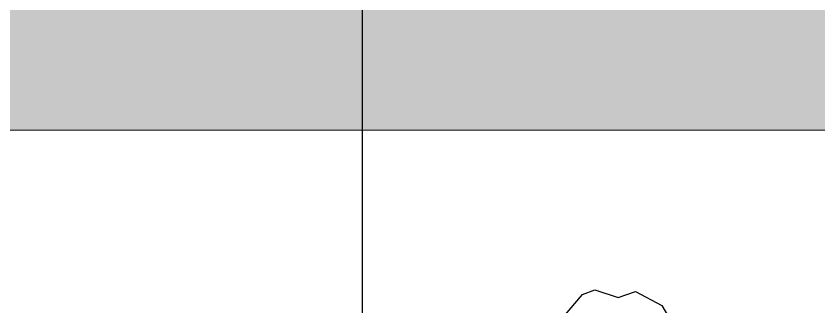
# Model space of a CAD drawing. Header units: metres. Extents: x 1769 to 3632, y 809 to 2652.
# Drawn here: x 2678.2861 to 2678.7051, y 1870.7487 to 1870.9007 of the extents above; entities that cross this region are included whole.
import ezdxf

# ---------------------------------------------------------------- set-up
doc = ezdxf.new("R2010")
doc.units = ezdxf.units.M
doc.header["$LTSCALE"] = 10
doc.linetypes.add('HIDDEN', pattern=[9.525, 6.35, -3.175])
for name, color, linetype in [('A-PROJ+', 1, 'HIDDEN'), ('A-WALL', 6, 'Continuous'), ('A-WALL-PATT', 8, 'Continuous'), ('L-PLNT', 66, 'Continuous')]:
    doc.layers.add(name, color=color, linetype=linetype)

# ---------------------------------------------------------------- blocks, each defined once
blk = doc.blocks.new('GARRA DE LEON')
at = {"layer": 'L-PLNT', "color": 65, "linetype": 'Continuous'}
for p, q in [((1271.7117, 335.3075), (1271.7821, 335.3903)), ((1271.7821, 335.3903), (1271.8152, 335.4027)), ((1271.8152, 335.4027), (1271.8773, 335.382)), ((1271.8773, 335.382), (1271.9229, 335.3986)), ((1271.9229, 335.3986), (1271.9933, 335.3613)), ((1271.9933, 335.3613), (1272.0223, 335.3116))]:
    blk.add_line(p, q, dxfattribs=at)

msp = doc.modelspace()

# ---------------------------------------------------------------- hatches: boundary and pattern name
at = {"layer": 'A-WALL-PATT', "ltscale": 0.01}
h = msp.add_hatch(color=256, dxfattribs=at)
h.dxf.hatch_style = 1
h.paths.add_polyline_path([(2687.7034, 1874.19114), (2687.8534, 1874.19114), (2687.8534, 1871.79083), (2687.7034, 1871.79083), (2687.70344, 1873.54084), (2685.8034, 1873.54084), (2685.8034, 1872.15374), (2685.8034, 1870.99083), (2687.8534, 1870.99083), (2687.8534, 1867.74082), (2688.21664, 1867.74082), (2688.21664, 1867.59082), (2687.8534, 1867.59053), (2687.8534, 1867.09053), (2687.7034, 1867.09053), (2687.7034, 1867.59053), (2683.78783, 1867.59082), (2683.78783, 1867.09082), (2683.63783, 1867.09082), (2683.63783, 1867.74082), (2685.6534, 1867.74082), (2685.6534, 1868.69083), (2685.8034, 1868.69083), (2685.8034, 1867.74082), (2687.7034, 1867.74082), (2687.7034, 1870.84083), (2685.8034, 1870.84083), (2685.8034, 1869.49083), (2685.6534, 1869.49083), (2685.6534, 1870.84083), (2675.84442, 1870.84101), (2675.84442, 1870.99101), (2685.6534, 1870.99083), (2685.6534, 1872.15374), (2685.6534, 1874.04084), (2683.63783, 1874.04084), (2683.63783, 1874.19084), (2685.8034, 1874.19084), (2685.8034, 1873.691), (2687.70344, 1873.691)])

# ---------------------------------------------------------------- linework, layer by layer
at = {"layer": 'A-PROJ+', "ltscale": 0.01}
msp.add_lwpolyline([(2680.1167, 1874.19084), (2678.4667, 1874.19084), (2678.4667, 1867.59082), (2680.1167, 1867.59082)], dxfattribs=at)
at = {"layer": 'A-WALL', "ltscale": 0.01}
msp.add_lwpolyline([(2685.6534, 1870.84083), (2675.84442, 1870.84101), (2675.84442, 1870.99101), (2685.6534, 1870.99083)], dxfattribs=at)

# ---------------------------------------------------------------- block references
at = {"layer": 'L-PLNT', "color": 173, "xscale": 0.1967723582811821, "yscale": 0.1967723582811821, "zscale": 0.1967723582811821}
msp.add_blockref('GARRA DE LEON', (2428.33006, 1804.75968), dxfattribs=at)

doc.saveas('drawing.dxf')
